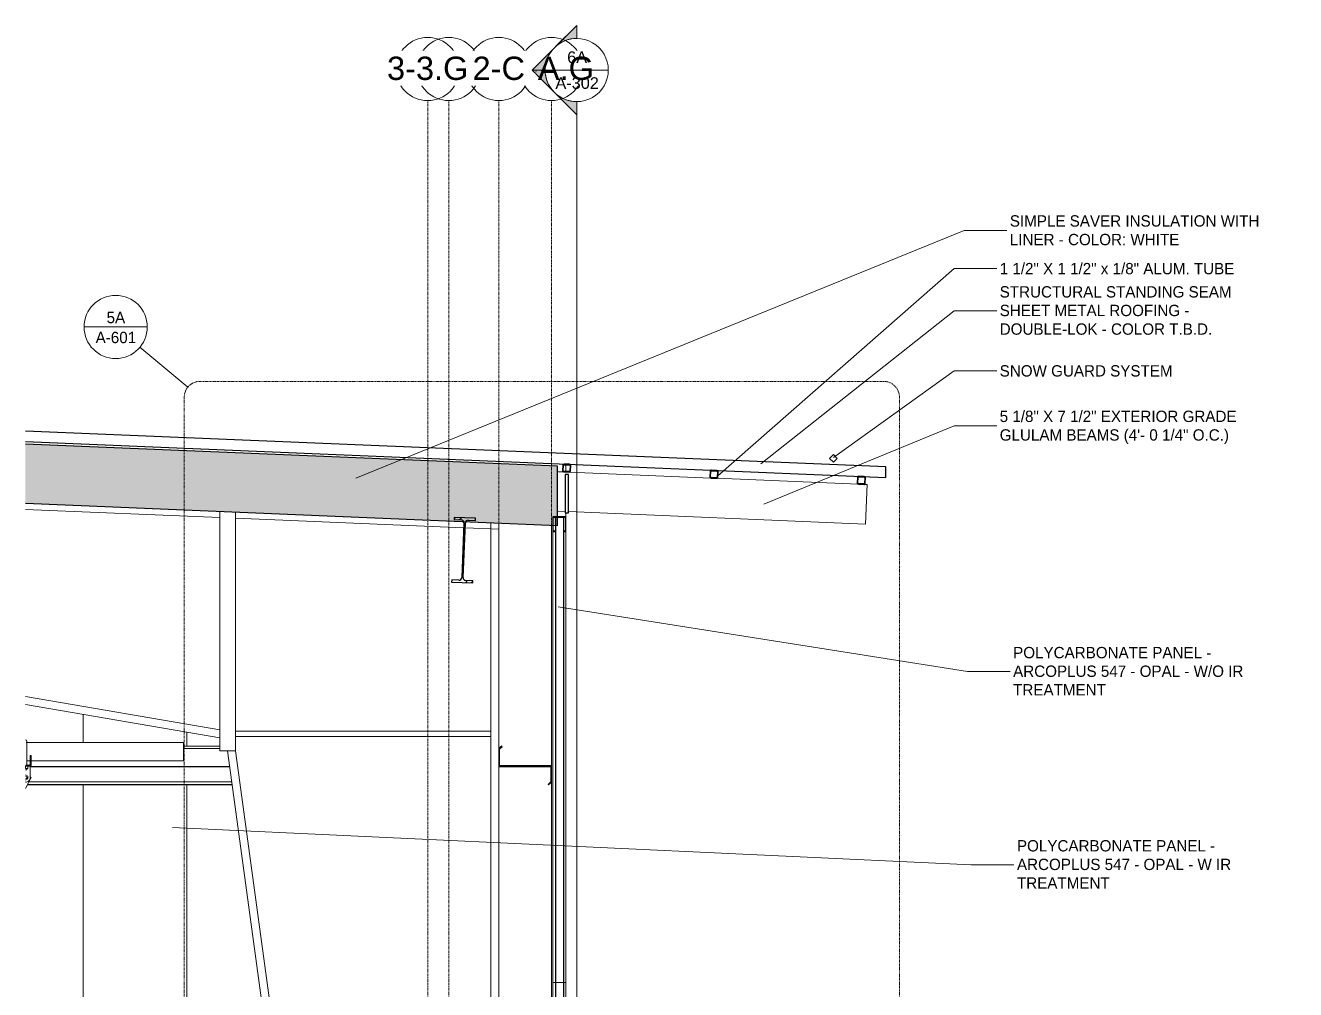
# Model space of a CAD drawing. Header units: inches. Extents: x 22688 to 23652, y -99 to 513.
# Drawn here: x 22990.4 to 23231.6, y 247 to 430.2 of the extents above; entities that cross this region are included whole.
import ezdxf

# ---------------------------------------------------------------- set-up
doc = ezdxf.new("R2010")
doc.units = ezdxf.units.IN
doc.header["$MEASUREMENT"] = 0
doc.linetypes.add('Dash Dot 3_16_', pattern=[0.3124999999999999, 0.1874999999999999, -0.06249999999999999, 0, -0.06249999999999999])
doc.linetypes.add('Grid Line 1_2_', pattern=[0.8749999999999999, 0.4999999999999999, -0.125, 0.125, -0.125])
for name, color, linetype, lineweight in [('A-ANNO-IDEN', 131, 'Continuous', 9), ('A-ANNO-SYMB', 150, 'Continuous', 9), ('A-CLNG', 13, 'Continuous', 30), ('A-CLNG-PATT', 13, 'Continuous', 70), ('A-GLAZ-CWMG', 51, 'Continuous', 30), ('A-ROOF', 132, 'Continuous', 30), ('A-WALL', 113, 'Continuous', 30), ('A-WALL-PATT', 111, 'Continuous', 30), ('G-ANNO-SYMB', 111, 'Continuous', 9), ('I-WALL', 2, 'Continuous', 30), ('Q-SPCQ', 91, 'Continuous', 30), ('S-BEAM', 12, 'Continuous', 30), ('S-GRID', 1, 'Continuous', 9), ('S-GRID-IDEN', 1, 'Continuous', 9)]:
    doc.layers.add(name, color=color, linetype=linetype, lineweight=lineweight)
doc.styles.add('Arial_1', font='arial.ttf', dxfattribs={"height": 4.425898203592812})
doc.styles.add('Arial_2', font='arial.ttf', dxfattribs={"height": 2.212949101796406})
doc.styles.add('Century Gothic', font='GOTHIC.TTF', dxfattribs={"height": 2.155667701863353})
pattern_1 = [(45, (21892.158, 97.64299999999999), (-2.375878784786799, 2.3758787847868), []), (45, (21892.158, 101.243), (-2.375878784786799, 2.3758787847868), [])]

# ---------------------------------------------------------------- blocks, each defined once
blk = doc.blocks.new('Basketball_Backstop-Performance_Sports_Systems-3103-Ceiling_Hung - 27_-0_ to 27_-11 7_8_-706978-Wall Section - Fieldhouse - South Wall')
at = {"layer": 'Q-SPCQ', "color": 8, "lineweight": 18}
for p, q in [((22269.64828778337, 294.4878378296807), (22269.67781039575, 294.4999999999962)), ((22299.67781039575, 294.0000000000017), (22269.80547585383, 294.0000000000013)), ((22269.92781039575, 289.6874999999966), (22269.92781039575, 292.2499999999965)), ((22299.67781039575, 294.0000000000014), (22299.67781039574, 292.2500000000015)), ((22299.67781039574, 292.2500000000015), (22299.67781039575, 290.5000000000015)), ((22270.42781039574, 289.6874999999963), (22269.64828778337, 289.6874999999963)), ((22269.64828778337, 289.4999999999963), (22270.42781039574, 289.4999999999963)), ((22269.67781039574, 289.0624999999963), (22269.67781039574, 289.4999999999951)), ((22269.92781039574, 290.5000000000013), (22270.55281039574, 290.5000000000014)), ((22270.11531039575, 289.4999999999951), (22270.11531039575, 289.0624999999963)), ((22270.55281039575, 289.5000000000018), (22270.42781039574, 289.5000000000018)), ((22270.74031039574, 291.4999999999966), (22270.55281039574, 291.4999999999966)), ((22270.55281039574, 290.9999999999963), (22270.55281039574, 291.4999999999963)), ((22270.55281039574, 290.9999999999963), (22270.55281039574, 289.8124999999963)), ((22270.55281039575, 289.5000000000015), (22270.55281039574, 289.2532575537487)), ((22270.74031039574, 291.4999999999963), (22270.74031039574, 290.9999999999963)), ((22270.74031039574, 289.8124999999962), (22270.74031039574, 290.9999999999963)), ((22270.74031039574, 290.5000000000014), (22299.67781039575, 290.5000000000017)), ((22269.67781039574, 288.7499999999963), (22269.64801879015, 288.7499999999963)), ((22269.67781039574, 289.0624999999963), (22269.64828778337, 289.0624999999963)), ((22269.67781039574, 287.8176814855416), (22269.64828778337, 287.8006365973378)), ((22269.64828778337, 285.2266090952207), (22270.74509987155, 287.3321043766825)), ((22270.11531039575, 289.0624999999963), (22269.67781039574, 289.0624999999963)), ((22269.92781039575, 288.7499999999963), (22269.67781039574, 288.7499999999963)), ((22270.11531039575, 287.5650907427711), (22269.67781039574, 287.8176814855416)), ((22269.92781039575, 288.7499999999965), (22269.92781039575, 289.0624999999965)), ((22270.11531039575, 287.0599092572302), (22270.11531039575, 287.5650907427711)), ((22270.55281039574, 289.2532575537486), (22270.55281039574, 288.312134935983)), ((22270.55281039574, 288.312134935983), (22270.55281039574, 288.1838773822358)), ((22270.55281039574, 288.1838773822358), (22270.55281039574, 287.3125000000006)), ((22270.55812862247, 287.4295029925564), (22270.74509987156, 287.3321043766822)), ((22269.64828778337, 286.8243634026634), (22269.67781039574, 286.8073185144597)), ((22269.67781039574, 286.8073185144597), (22270.11531039575, 287.0599092572302))]:
    blk.add_line(p, q, dxfattribs=at)
at = {"layer": 'Q-SPCQ', "color": 8, "lineweight": 18, "flags": 128}
for points in [[(22269.67781039575, 294.4999999999962), (22269.85526603706, 294.4260951315819), (22269.92781039575, 294.2499999999962)], [(22269.92781039575, 292.2499999999965), (22269.92781039575, 292.8008671558085), (22269.92781039575, 293.3091193440629), (22269.92781039575, 293.7354382821483), (22269.92781039575, 294.0468440264902), (22269.92781039575, 294.2192462940643), (22269.92781039575, 294.2499999999962)], [(22269.92781039575, 294.2499999999962), (22269.92781039575, 294.1726402098762), (22269.92781039575, 294.0000000000013)]]:
    blk.add_lwpolyline(points, dxfattribs=at)
at = {"layer": 'Q-SPCQ', "color": 8, "lineweight": 18}
for centre, radius, start, end in [((22270.42781039574, 289.8124999999964), 0.312500000003638, 269.9999999999996, 0), ((22270.42781039574, 289.8124999999964), 0.125000000003638, 269.9999999999996, 0), ((22269.67781039574, 287.3125000000006), 0.8750000000013051, 268.0445723139122, 0), ((22269.67781039574, 287.3125000000006), 0.250000000003638, 0, 96.84399690110668), ((22269.67781039574, 287.3125000000006), 0.2500000000021873, 263.1560030988529, 0)]:
    blk.add_arc(centre, radius, start, end, dxfattribs=at)
blk = doc.blocks.new('Rectangular Mullion - Profile_Polycarbonate_Upper and left-1767982-Wall Section - Fieldhouse - South Wall')
at = {"layer": 'A-GLAZ-CWMG', "color": 7}
for p, q in [((22369.80281039649, 336.8412598090446), (22369.80281039649, 334.0912598090446)), ((22372.30281039649, 336.8412598090446), (22369.80281039649, 336.8412598090446)), ((22369.86531039649, 334.1537598090446), (22369.86531039649, 336.7787598090446)), ((22369.86531039649, 336.7787598090446), (22372.24031039649, 336.7787598090446)), ((22372.24031039649, 336.7787598090446), (22372.24031039649, 334.1537598090446)), ((22372.30281039649, 334.0912598090446), (22372.30281039649, 336.8412598090446)), ((22369.80281039649, 334.0912598090446), (22370.30281039649, 334.0912598090446)), ((22370.24031039649, 334.1537598090446), (22369.86531039649, 334.1537598090446)), ((22370.30281039649, 334.3412598090446), (22370.24031039649, 334.3412598090446)), ((22370.24031039649, 334.3412598090446), (22370.24031039649, 334.1537598090446)), ((22370.30281039649, 334.0912598090446), (22370.30281039649, 334.3412598090446)), ((22371.94011354609, 334.3412598090446), (22371.8776135461, 334.3412598090446)), ((22371.8776135461, 334.3412598090446), (22371.8776135461, 334.0912598090446)), ((22371.8776135461, 334.0912598090446), (22372.30281039649, 334.0912598090446)), ((22371.94011354609, 334.1537598090446), (22371.94011354609, 334.3412598090446)), ((22372.24031039649, 334.1537598090446), (22371.94011354609, 334.1537598090446))]:
    blk.add_line(p, q, dxfattribs=at)
blk = doc.blocks.new('Rectangular Mullion - Profile_Polycarbonate_right-1872005-Wall Section - Fieldhouse - South Wall')
at = {"layer": 'A-GLAZ-CWMG', "color": 10, "lineweight": 18}
for p, q in [((22371.87761354597, 334.3412598090446), (22371.87761354597, 336.7787598090446)), ((22370.30281039637, 334.3412598090446), (22370.30281039637, 335.2327344878777)), ((22370.30281039637, 334.0912598090446), (22370.30281039637, 334.3412598090446)), ((22370.30281039637, 248.3628795107617), (22370.30281039637, 334.0912598090446)), ((22371.87761354597, 334.0912598090446), (22371.87761354597, 334.3412598090446)), ((22371.87761354597, 248.3628795107617), (22371.87761354597, 334.0912598090446))]:
    blk.add_line(p, q, dxfattribs=at)
at = {"layer": 'A-GLAZ-CWMG', "color": 8, "lineweight": 18}
for p, q in [((22369.80281039636, 248.3628795107617), (22369.80281039636, 334.0912598090446)), ((22372.30281039637, 248.3628795107617), (22372.30281039637, 334.0912598090446))]:
    blk.add_line(p, q, dxfattribs=at)
blk = doc.blocks.new('Rectangular Mullion - Profile_Polycarbonate_Upper and left-1987911-Wall Section - Fieldhouse - South Wall')
at = {"layer": 'A-GLAZ-CWMG', "color": 8, "lineweight": 18}
for p, q in [((22372.30281039637, 345.4845794031008), (22372.30281039637, 346.7536796202275)), ((22372.30281039637, 336.8412598090446), (22372.30281039637, 337.6249999999999)), ((22369.55281039637, 335.2639844878776), (22369.55281039637, 289.3593750001021)), ((22369.55281039637, 286.421875000102), (22369.55281039637, 241.2968750001014)), ((22369.55281039637, 237.3138699922462), (22369.55281039637, 196.2968750001014)), ((22372.30281039637, 175.1345444701744), (22372.30281039637, 192.3138699922461)), ((22372.30281039637, 173.0703091119225), (22372.30281039637, 173.1328091119303))]:
    blk.add_line(p, q, dxfattribs=at)
blk = doc.blocks.new('W-Wide Flange - W12X22-1533120-Wall Section - Fieldhouse - South Wall')
at = {"layer": 'S-BEAM', "lineweight": 9}
h = blk.add_hatch(dxfattribs=at)
h.set_pattern_fill('FP_13', color=253, style=0, pattern_type=2)
h.set_pattern_definition(pattern_1)
h.paths.add_polyline_path([(22354.61430688906, 324.2865843268827), (22354.63199987056, 324.711215882947), (22353.26068972774, 324.7683538055645), (22353.06635857489, 324.8154965261933), (22352.90486073838, 324.9334180334787), (22352.80078279984, 325.1041658468974), (22352.76996968195, 325.3017451596893), (22353.20396811057, 335.7177074466771), (22353.2511108312, 335.9120385995306), (22353.36903233849, 336.0735364360401), (22353.53978015191, 336.1776143745784), (22353.7373594647, 336.208427492472), (22355.10866960752, 336.1512895698544), (22355.12636258902, 336.5759211259187), (22351.09985630446, 336.7436922211088), (22351.08216332295, 336.3190606650446), (22352.45347346577, 336.2619227424271), (22352.64780461863, 336.2147800217983), (22352.80930245513, 336.096858514513), (22352.91338039367, 335.9261107010942), (22352.94419351157, 335.7285313883023), (22352.51019508294, 325.3125691013145), (22352.46305236231, 325.1182379484609), (22352.34513085503, 324.9567401119515), (22352.17438304161, 324.8526621734132), (22351.97680372882, 324.8218490555196), (22350.605493586, 324.8789869781371), (22350.5878006045, 324.4543554220728)], flags=0)
at = {"layer": 'S-BEAM', "color": 7}
for p, q in [((22351.09985630446, 336.7436922211086), (22351.08216332296, 336.3190606650444)), ((22351.08216332296, 336.3190606650444), (22352.45347346578, 336.2619227424269)), ((22355.12636258902, 336.5759211259185), (22351.09985630446, 336.7436922211086)), ((22352.94419351157, 335.7285313883021), (22352.51019508295, 325.3125691013143)), ((22352.76996968195, 325.3017451596891), (22353.20396811058, 335.7177074466769)), ((22353.7373594647, 336.2084274924717), (22355.10866960752, 336.1512895698542)), ((22355.10866960752, 336.1512895698542), (22355.12636258902, 336.5759211259185)), ((22350.605493586, 324.8789869781369), (22350.5878006045, 324.4543554220726)), ((22350.5878006045, 324.4543554220726), (22354.61430688907, 324.2865843268825)), ((22351.97680372882, 324.8218490555194), (22350.605493586, 324.8789869781369)), ((22354.63199987057, 324.7112158829468), (22353.26068972775, 324.7683538055643)), ((22354.61430688907, 324.2865843268825), (22354.63199987057, 324.7112158829468))]:
    blk.add_line(p, q, dxfattribs=at)
for centre, radius, start, end in [((22352.43213781161, 335.749867042467), 0.5124999999974211, 357.6140559696101, 87.6140559696619), ((22353.71602381054, 335.6963717925119), 0.512500000001056, 87.6140559696788, 177.6140559696105), ((22351.99813938299, 325.3339047554792), 0.5124999999975727, 267.6140559692558, 357.6140559696094), ((22353.28202538192, 325.2804095055241), 0.5125000000012075, 177.6140559696098, 267.6140559692728)]:
    blk.add_arc(centre, radius, start, end, dxfattribs=at)
blk = doc.blocks.new('columns and girder2 - one-1334686-Wall Section - Fieldhouse - South Wall')
at = {"layer": 'S-BEAM', "color": 8, "lineweight": 18}
for p, q in [((22269.64828778337, 338.2540611309392), (22306.55279714119, 336.7163420560838)), ((22306.55279714119, 337.8889850401765), (22306.55279714119, 292.3686661120783)), ((22309.55279832167, 292.3686661120783), (22309.55279832167, 337.7639849909899)), ((22309.55279832167, 336.5913394718444), (22352.90487829427, 334.7849661730651)), ((22358.05281039645, 335.7431511545408), (22358.05281039645, -6.3948846218409e-14)), ((22359.55281039645, 292.8125000001019), (22359.55281039645, 335.6806511545409)), ((22359.55281039645, 334.5079633845238), (22359.55281039645, 335.6806511545409)), ((22353.16465288414, 334.7741420123064), (22359.55281039645, 334.5079633845238)), ((22306.55279714119, 296.3765716891652), (22269.64828778337, 302.7215194060693)), ((22269.64828778337, 301.1994898846099), (22306.55279714119, 294.8545370902591)), ((22358.05281039645, 296.1186365876757), (22309.55279832167, 296.1186365876757)), ((22309.55279832167, 295.1186361941773), (22358.05281039645, 295.1186361941773)), ((22306.55279714119, 292.3686661120783), (22309.55279832167, 292.3686661120783)), ((22308.03895422599, 292.3686661120783), (22347.85039433396, 2.1316282072803e-14)), ((22349.36423659795, -5.46229728115577e-14), (22309.55279832169, 292.3686661120782)), ((22359.55281039645, 244.5625000001019), (22359.55281039645, 289.4375000001019))]:
    blk.add_line(p, q, dxfattribs=at)
blk = doc.blocks.new('Girt_Z - 10_D-1241717-Wall Section - Fieldhouse - South Wall')
at = {"layer": 'S-BEAM', "lineweight": 9}
h = blk.add_hatch(dxfattribs=at)
h.set_pattern_fill('FP_13', color=253, style=0, pattern_type=2)
h.set_pattern_definition(pattern_1)
h.paths.add_polyline_path([(22368.97827706401, 285.9397842928374), (22369.55281039635, 286.4218750001023), (22369.55281039635, 289.3593750001024), (22369.49789291782, 289.4919575215748), (22369.36531039635, 289.5468750001023), (22359.74025394333, 289.5468750001022), (22359.68646022116, 289.5683249941769), (22359.66218539635, 289.6209044547157), (22359.66218539635, 292.7614975999916), (22360.1976486235, 293.210804596401), (22360.12734372869, 293.2945907073671), (22359.55281039635, 292.8125000001021), (22359.55281039635, 289.4375000001022), (22369.36533768291, 289.4375000001024), (22369.41956593173, 289.4156241348689), (22369.44343539635, 289.3622433788933), (22369.44343539635, 286.4728774002129), (22368.9079721692, 286.0235704038034)], flags=0)
at = {"layer": 'S-BEAM', "color": 7}
for p, q in [((22360.12734372869, 293.2945907073668), (22359.55281039636, 292.8125000001019)), ((22359.55281039636, 292.8125000001019), (22359.55281039636, 289.4375000001019)), ((22359.66218539636, 292.7614975999913), (22360.1976486235, 293.2108045964008)), ((22359.66218539636, 289.6209044547154), (22359.66218539636, 292.7614975999913)), ((22360.1976486235, 293.2108045964008), (22360.12734372869, 293.2945907073668)), ((22369.36531039636, 289.546875000102), (22359.74025394334, 289.5468750001019)), ((22359.55281039636, 289.4375000001019), (22369.36533768292, 289.4375000001021)), ((22369.44343539636, 289.362243378893), (22369.44343539636, 286.4728774002126)), ((22369.55281039636, 286.421875000102), (22369.55281039636, 289.3593750001021)), ((22369.44343539636, 286.4728774002126), (22368.90797216921, 286.0235704038031)), ((22368.90797216921, 286.0235704038031), (22368.97827706402, 285.9397842928371)), ((22368.97827706402, 285.9397842928371), (22369.55281039636, 286.421875000102))]:
    blk.add_line(p, q, dxfattribs=at)
for centre, radius, start, end in [((22359.74025394334, 289.6250537347591), 0.07817873465683078, 183.042361706906, 269.9999999999996), ((22369.36531039636, 289.3593750001021), 0.1874999999998796, 359.999999999991, 89.99999999999132), ((22369.36533768292, 289.3593486581289), 0.07815134197153384, 2.122717617936008, 90)]:
    blk.add_arc(centre, radius, start, end, dxfattribs=at)
blk = doc.blocks.new('Girt_Z - 10_D-1223976-Wall Section - Fieldhouse - South Wall')
at = {"layer": 'S-BEAM', "color": 8, "lineweight": 18}
for p, q in [((22299.67781039575, 293.2945907073669), (22306.55279714119, 293.2945907073669)), ((22299.67781039575, 292.8125000001019), (22306.55279714119, 292.8125000001019)), ((22270.55281039575, 289.4375000001019), (22308.43808709363, 289.4375000001019)), ((22270.55281039575, 289.362243378893), (22308.44833468448, 289.362243378893)), ((22270.01980093024, 285.939784292837), (22308.9143662423, 285.939784292837)), ((22270.06344748701, 286.0235704038031), (22308.90295720254, 286.0235704038031)), ((22270.29750421908, 286.4728774002126), (22308.84177568533, 286.4728774002126))]:
    blk.add_line(p, q, dxfattribs=at)
blk = doc.blocks.new('Rectangular Mullion - Profile_Polycarbonate_right-1766041-Wall Section - Fieldhouse - South Wall')
at = {"layer": 'A-GLAZ-CWMG', "color": 8, "lineweight": 18}
for p, q in [((22369.80281039636, 248.3628795107617), (22370.30281039637, 248.3628795107617)), ((22369.80281039636, 196.0915292231231), (22369.80281039636, 248.3628795107617)), ((22371.87761354597, 248.3628795107617), (22372.30281039637, 248.3628795107617)), ((22372.30281039637, 196.0915292231231), (22372.30281039637, 248.3628795107617))]:
    blk.add_line(p, q, dxfattribs=at)
at = {"layer": 'A-GLAZ-CWMG', "color": 10, "lineweight": 18}
for p, q in [((22370.30281039637, 196.0915292231231), (22370.30281039637, 248.3628795107617)), ((22370.30281197129, 248.3628795107617), (22371.87761197129, 248.3628795107617)), ((22371.87761354597, 196.0915292231231), (22371.87761354597, 248.3628795107617)), ((22370.30281039637, 195.8415292231231), (22370.30281039637, 196.0915292231231)), ((22370.30281039637, 193.4040292231231), (22370.30281039637, 195.8415292231231)), ((22371.87761354597, 195.8415292231231), (22371.87761354597, 196.0915292231231)), ((22371.87761354597, 193.4040292231231), (22371.87761354597, 195.8415292231231))]:
    blk.add_line(p, q, dxfattribs=at)
blk = doc.blocks.new('Dimension Lumber - 5_5 x 7_5 Glulam-1730092-Wall Section - Fieldhouse - South Wall')
at = {"layer": 'S-BEAM', "color": 8, "lineweight": 18}
for p, q in [((22370.67781039639, 345.436187085654), (22371.90600888302, 345.385012148711)), ((22372.94111074675, 345.3418829043891), (22399.88173492961, 344.2193568967701)), ((22400.91683679333, 344.1762276524483), (22427.8574609762, 343.0537016448289)), ((22428.89256283992, 343.0105724005071), (22429.5210494329, 342.984385459133)), ((22429.5210494329, 342.984385459133), (22429.20882034756, 335.4908874109403)), ((22370.67781039639, 337.9296794922388), (22372.17881039646, 337.867137825569)), ((22372.80381039646, 337.8410961589024), (22429.20882034756, 335.4908874109403))]:
    blk.add_line(p, q, dxfattribs=at)
blk = doc.blocks.new('HSS-Hollow Structural Section - HSS1-1_2X1-1_2X1_8 - Obsolete-1593452-Wall Section - Fieldhouse - South Wall')
at = {"layer": 'S-BEAM', "lineweight": 9}
h = blk.add_hatch(dxfattribs=at)
h.set_pattern_fill('FP_13', color=253, style=0, pattern_type=2)
h.set_pattern_definition(pattern_1)
h.paths.add_polyline_path([(22428.89256283992, 343.0105724005085), (22429.05929824144, 343.0716352787371), (22429.13401999925, 343.2327129870927), (22429.17714924357, 344.2678148508164), (22429.11608636534, 344.43455025234), (22428.95500865698, 344.509272010147), (22427.91990679326, 344.5524012544689), (22427.75317139173, 344.4913383762401), (22427.67844963393, 344.3302606678847), (22427.63532038961, 343.2951588041609), (22427.69638326783, 343.1284234026372), (22427.85746097619, 343.0537016448302)], flags=0)
h.paths.add_polyline_path([(22428.8973919831, 343.1264718369871), (22427.86229011938, 343.169601081309), (22427.7817512652, 343.2069619602124), (22427.75121982608, 343.2903296609744), (22427.79434907041, 344.325431524698), (22427.83170994931, 344.4059703788757), (22427.91507765007, 344.4365018179901), (22428.9501795138, 344.3933725736683), (22429.03071836797, 344.3560116947648), (22429.06124980709, 344.272643994003), (22429.01812056277, 343.2375421302793), (22428.98075968387, 343.1570032761015)], flags=0)
at = {"layer": 'S-BEAM', "color": 7}
for p, q in [((22427.67844963394, 344.3302606678843), (22427.63532038961, 343.2951588041606)), ((22427.75121982609, 343.2903296609741), (22427.79434907041, 344.3254315246978)), ((22427.8574609762, 343.05370164483), (22428.89256283992, 343.0105724005082)), ((22428.89739198311, 343.1264718369868), (22427.86229011938, 343.1696010813087)), ((22427.91507765008, 344.4365018179898), (22428.9501795138, 344.393372573668)), ((22428.95500865699, 344.5092720101467), (22427.91990679326, 344.5524012544686)), ((22429.0612498071, 344.2726439940027), (22429.01812056277, 343.237542130279)), ((22429.13401999925, 343.2327129870923), (22429.17714924357, 344.2678148508161))]:
    blk.add_line(p, q, dxfattribs=at)
for centre, radius, start, end in [((22427.86711926257, 343.2855005177874), 0.2320000000017711, 177.6140559696117, 267.6140559695735), ((22427.91024850689, 344.320602381511), 0.2319999999981363, 87.61405596953651, 177.6140559696122), ((22427.86711926257, 343.2855005177874), 0.1159999999989924, 177.6140559696126, 267.6140559704323), ((22427.91024850689, 344.3206023815111), 0.1159999999991439, 87.61405596864046, 177.6140559696387), ((22428.90222112629, 343.2423712734656), 0.2319999999981363, 267.6140559695361, 357.6140559696113), ((22428.90222112629, 343.2423712734656), 0.1159999999989924, 267.6140559704323, 357.6140559696403), ((22428.94535037061, 344.2774731371892), 0.1160000000027787, 357.6140559696104, 87.61405596871508), ((22428.94535037061, 344.2774731371892), 0.2320000000017711, 357.6140559696119, 87.61405596957385)]:
    blk.add_arc(centre, radius, start, end, dxfattribs=at)
blk = doc.blocks.new('HSS-Hollow Structural Section - HSS1-1_2X1-1_2X1_8 - Obsolete-V4-Wall Section - Fieldhouse - South Wall')
at = {"layer": 'S-BEAM', "lineweight": 9}
h = blk.add_hatch(dxfattribs=at)
h.set_pattern_fill('FP_13', color=253, style=0, pattern_type=2)
h.set_pattern_definition(pattern_1)
h.paths.add_polyline_path([(22400.91683679333, 344.1762276524494), (22401.08357219485, 344.237290530678), (22401.15829395266, 344.3983682390335), (22401.20142319698, 345.4334701027573), (22401.14036031875, 345.600205504281), (22400.97928261039, 345.6749272620879), (22399.94418074667, 345.7180565064098), (22399.77744534515, 345.6569936281811), (22399.70272358734, 345.4959159198255), (22399.65959434302, 344.4608140561018), (22399.72065722125, 344.2940786545781), (22399.88173492961, 344.2193568967712)], flags=0)
h.paths.add_polyline_path([(22400.92166593652, 344.2921270889281), (22399.88656407279, 344.3352563332499), (22399.80602521862, 344.3726172121534), (22399.7754937795, 344.4559849129153), (22399.81862302382, 345.491086776639), (22399.85598390272, 345.5716256308167), (22399.93935160349, 345.6021570699311), (22400.97445346721, 345.5590278256092), (22401.05499232138, 345.5216669467058), (22401.0855237605, 345.4382992459439), (22401.04239451618, 344.4031973822202), (22401.00503363728, 344.3226585280424)], flags=0)
at = {"layer": 'S-BEAM', "color": 7}
for p, q in [((22399.70272358735, 345.4959159198253), (22399.65959434302, 344.4608140561016)), ((22399.7754937795, 344.455984912915), (22399.81862302382, 345.4910867766387)), ((22399.93935160349, 345.6021570699309), (22400.97445346721, 345.559027825609)), ((22400.9792826104, 345.6749272620877), (22399.94418074668, 345.7180565064096)), ((22401.08552376051, 345.4382992459437), (22401.04239451618, 344.40319738222)), ((22401.15829395266, 344.3983682390333), (22401.20142319698, 345.4334701027571)), ((22399.88173492961, 344.219356896771), (22400.91683679333, 344.1762276524491)), ((22400.92166593652, 344.2921270889278), (22399.8865640728, 344.3352563332497))]:
    blk.add_line(p, q, dxfattribs=at)
for centre, radius, start, end in [((22399.9345224603, 345.4862576334521), 0.2319999999981363, 87.61405596953654, 177.6140559696257), ((22399.9345224603, 345.4862576334521), 0.1159999999991439, 87.6140559686404, 177.6140559696107), ((22400.96962432403, 345.4431283891302), 0.1160000000027787, 357.6140559696385, 87.61405596871512), ((22400.96962432403, 345.4431283891302), 0.2320000000017711, 357.6140559696114, 87.61405596957385), ((22399.89139321598, 344.4511557697284), 0.2320000000017711, 177.6140559696263, 267.6140559695735), ((22399.89139321598, 344.4511557697284), 0.1159999999989924, 177.6140559696406, 267.6140559704323), ((22400.9264950797, 344.4080265254066), 0.2319999999981363, 267.6140559695361, 357.6140559695978), ((22400.9264950797, 344.4080265254066), 0.1159999999989924, 267.6140559704323, 357.6140559696123)]:
    blk.add_arc(centre, radius, start, end, dxfattribs=at)
blk = doc.blocks.new('HSS-Hollow Structural Section - HSS1-1_2X1-1_2X1_8 - Obsolete-V5-Wall Section - Fieldhouse - South Wall')
at = {"layer": 'S-BEAM', "lineweight": 9}
h = blk.add_hatch(dxfattribs=at)
h.set_pattern_fill('FP_13', color=253, style=0, pattern_type=2)
h.set_pattern_definition(pattern_1)
h.paths.add_polyline_path([(22372.94111074675, 345.3418829043903), (22373.10784614827, 345.402945782619), (22373.18256790607, 345.5640234909746), (22373.2256971504, 346.5991253546983), (22373.16463427217, 346.7658607562219), (22373.00355656381, 346.8405825140289), (22371.96845470009, 346.8837117583508), (22371.80171929857, 346.822648880122), (22371.72699754076, 346.6615711717666), (22371.68386829644, 345.6264693080428), (22371.74493117467, 345.4597339065191), (22371.90600888302, 345.3850121487122)], flags=0)
h.paths.add_polyline_path([(22372.94593988993, 345.457782340869), (22371.91083802621, 345.500911585191), (22371.83029917203, 345.5382724640943), (22371.79976773291, 345.6216401648562), (22371.84289697724, 346.6567420285799), (22371.88025785614, 346.7372808827577), (22371.9636255569, 346.7678123218722), (22372.99872742063, 346.7246830775502), (22373.0792662748, 346.6873221986467), (22373.10979771392, 346.603954497885), (22373.0666684696, 345.5688526341612), (22373.02930759069, 345.4883137799835)], flags=0)
at = {"layer": 'S-BEAM', "color": 7}
for p, q in [((22371.72699754076, 346.6615711717664), (22371.68386829644, 345.6264693080426)), ((22371.79976773292, 345.621640164856), (22371.84289697724, 346.6567420285797)), ((22371.90600888303, 345.385012148712), (22372.94111074675, 345.3418829043901)), ((22372.94593988993, 345.4577823408688), (22371.91083802621, 345.5009115851908)), ((22371.96362555691, 346.7678123218719), (22372.99872742063, 346.72468307755)), ((22373.00355656381, 346.8405825140287), (22371.96845470009, 346.8837117583506)), ((22373.10979771392, 346.6039544978848), (22373.0666684696, 345.568852634161)), ((22373.18256790608, 345.5640234909744), (22373.2256971504, 346.5991253546981))]:
    blk.add_line(p, q, dxfattribs=at)
for centre, radius, start, end in [((22371.9156671694, 345.6168110216694), 0.2319999999979848, 177.6140559696138, 267.6140559704323), ((22371.95879641372, 346.6519128853931), 0.2320000000016196, 87.61405597046998, 177.6140559696132), ((22371.9156671694, 345.6168110216694), 0.1159999999989924, 177.6140559696406, 267.6140559704323), ((22371.95879641372, 346.6519128853931), 0.1159999999989924, 87.61405597043269, 177.6140559696406), ((22372.95076903312, 345.5736817773476), 0.2320000000016196, 267.6140559704696, 357.6140559695995), ((22372.95076903312, 345.5736817773476), 0.1160000000026272, 267.614055970507, 357.6140559696124), ((22372.99389827744, 346.6087836410713), 0.1159999999989924, 357.6140559696123, 87.61405597043263), ((22372.99389827744, 346.6087836410712), 0.2319999999979848, 357.6140559696128, 87.61405597043264)]:
    blk.add_arc(centre, radius, start, end, dxfattribs=at)
blk = doc.blocks.new('Roofs 7 - Roofs 1-1987978-Wall Section - Fieldhouse - South Wall')
at = {"layer": 'A-ROOF', "color": 7}
for p, q in [((22423.09526047441, 348.669377105042), (22422.38815369322, 347.9622703238583)), ((22422.38815369322, 347.9622703238583), (22423.09526047441, 347.2551635426731)), ((22423.80236725559, 347.9622703238577), (22423.09526047441, 348.669377105042)), ((22423.09526047441, 347.2551635426731), (22423.80236725559, 347.9622703238577))]:
    blk.add_line(p, q, dxfattribs=at)
blk = doc.blocks.new('Grid - Grid Head - Circle-14747-Wall Section - Fieldhouse - South Wall')
at = {"layer": 'S-GRID-IDEN'}
blk.add_circle((22350.05281039633, 421.9428382222625), 6, dxfattribs=at)
blk = doc.blocks.new('Section - Section Head - Filled-1526-Wall Section - Fieldhouse - South Wall')
at = {"layer": 'G-ANNO-SYMB'}
h = blk.add_hatch(color=256, dxfattribs=at)
edge = h.paths.add_edge_path(flags=0)
edge.add_arc((22374.35696843902, 421.7553382222624), 6.007808897740915, 90.00000000000011, 132.0783950246064, ccw=False)
edge.add_line((22374.35696843902, 427.7631471200033), (22374.35696843902, 430.2406195965009))
edge.add_line((22374.35696843902, 430.2406195965009), (22370.33085459986, 426.2145057573416))
h = blk.add_hatch(color=256, dxfattribs=at)
edge = h.paths.add_edge_path(flags=0)
edge.add_line((22370.1143277519, 425.9979789093816), (22365.87168706478, 421.7553382222624))
edge.add_line((22365.87168706478, 421.7553382222624), (22368.35696843902, 421.7553382222624))
edge.add_arc((22374.35696843902, 421.7553382222623), 6.000000000001013, 135, 179.9999999999993, ccw=False)
h = blk.add_hatch(color=256, dxfattribs=at)
edge = h.paths.add_edge_path(flags=0)
edge.add_arc((22374.35696843902, 421.7553382222624), 6, 180.0000000000004, 224.999999999995, ccw=False)
edge.add_line((22368.35696843902, 421.7553382222624), (22365.87168706478, 421.7553382222624))
edge.add_line((22365.87168706478, 421.7553382222624), (22370.1143277519, 417.512697535143))
h = blk.add_hatch(color=256, dxfattribs=at)
edge = h.paths.add_edge_path(flags=0)
edge.add_line((22370.33085459986, 417.296170687183), (22374.35696843902, 413.2700568480237))
edge.add_line((22374.35696843902, 413.2700568480237), (22374.35696843902, 415.7475293245213))
edge.add_arc((22374.35696843902, 421.7553382222624), 6.007808897739383, 227.9216049753788, 270, ccw=False)
for p, q in [((22365.87168706478, 421.7553382222624), (22374.35696843902, 430.2406195965009)), ((22370.33085459986, 426.2145057573416), (22374.35696843902, 430.2406195965009)), ((22374.35696843902, 427.7553382222624), (22374.35696843902, 430.2406195965009)), ((22374.35696843902, 430.2406195965009), (22374.35696843902, 427.7631471200033)), ((22365.87168706478, 421.7553382222624), (22370.1143277519, 425.9979789093816)), ((22365.87168706478, 421.7553382222624), (22374.35696843902, 413.2700568480238)), ((22368.35696843902, 421.7553382222624), (22365.87168706478, 421.7553382222624)), ((22370.1143277519, 417.512697535143), (22365.87168706478, 421.7553382222624)), ((22365.87168706478, 421.7553382222624), (22368.35696843902, 421.7553382222624)), ((22374.35696843902, 413.2700568480237), (22370.33085459986, 417.296170687183)), ((22374.35696843902, 415.7553382222624), (22374.35696843902, 413.2700568480238)), ((22374.35696843902, 415.7475293245213), (22374.35696843902, 413.2700568480237))]:
    blk.add_line(p, q, dxfattribs=at)
for centre, radius, start, end in [((22374.35696843902, 421.7553382222624), 6, 90, 269.9999999999996), ((22374.35696843902, 421.7553382222624), 6.007808897740915, 89.99999999999973, 132.0783950246061), ((22374.35696843902, 421.7553382222624), 6, 269.9999999999996, 90), ((22374.35696843902, 421.7553382222623), 6.000000000001013, 134.9999999999996, 179.9999999999989), ((22374.35696843902, 421.7553382222624), 6, 180, 224.9999999999946), ((22374.35696843902, 421.7553382222624), 6.007808897739383, 227.9216049753785, 269.9999999999996)]:
    blk.add_arc(centre, radius, start, end, dxfattribs=at)
blk = doc.blocks.new('Section - Callout Head-19020-Wall Section - Fieldhouse - South Wall')
at = {"layer": 'A-ANNO-SYMB'}
blk.add_line((22280.79609685932, 372.9380894543577), (22292.79609685932, 372.9380894543577), dxfattribs=at)
for start, end in [(0, 180), (180, 359.9999999999991)]:
    blk.add_arc((22286.79609685932, 372.9380894543577), 6, start, end, dxfattribs=at)

msp = doc.modelspace()

# ---------------------------------------------------------------- hatches: boundary and pattern name
at = {"layer": 'A-CLNG-PATT', "lineweight": 9}
h = msp.add_hatch(dxfattribs=at)
h.set_pattern_fill('FP_11', color=253, style=0, pattern_type=2)
h.set_pattern_definition([(161.57, (21892.278, 97.76299999999999), (-0.9603836944971216, -0.0003991792322687315), [0, -6.83, 0.758, 0]), (18.43, (21892.038, 97.76299999999999), (-0.9603836944971215, 0.0003991792322688426), [0, -6.83, 0.758, 0]), (108.43, (21892.278, 97.76299999999999), (0.4795101815599688, -2.400526397642885), [2.275999999999999, -5.311999999999999]), (71.57, (21892.038, 97.76299999999999), (0.4795101815599692, 2.400526397642885), [2.276, -5.312])])
h.paths.add_polyline_path([(23091.4379728602, 335.217109487877), (23091.4379728602, 346.4768708779998), (22990.40845024718, 350.6864343202089), (22990.40845024718, 339.4266729300862), (23085.02809885865, 335.4841875712751)], flags=0)
at = {"layer": 'A-WALL-PATT', "lineweight": 9}
h = msp.add_hatch(dxfattribs=at)
h.set_pattern_fill('FP_14', color=43, style=0, pattern_type=2)
h.set_pattern_definition([(90, (22233.678, 0), (-19.685, 1.205358612060782e-15), [])])
h.paths.add_polyline_path([(23068.23609307103, 2.749999999999971), (23062.11564048908, 47.69759678455969), (22990.40845024718, 47.69759678455969), (22990.40845024718, 2.749999999999971), (23030.3129607855, 2.749999999999971)], flags=0)
h.paths.add_polyline_path([(22990.40845024718, 55.05240319444683), (23061.11414659171, 55.05240319444683), (23055.49444095591, 96.32259679273305), (22990.40845024718, 96.32259679273305)], flags=0)
h.paths.add_polyline_path([(23029.82604440629, 103.6774032072629), (23054.49294705791, 103.6774032072629), (23049.38493759589, 141.1897842929403), (22990.40845024718, 141.1897842929403), (22990.40845024718, 103.6774032072629), (23028.7991166898, 103.6774032072629)], flags=0)
h.paths.add_polyline_path([(23028.7991166898, 148.5445907074702), (23048.38344369788, 148.5445907074702), (23042.8148012993, 189.4397842928373), (22990.40845024718, 189.4397842928373), (22990.40845024718, 148.5445907074702)], flags=0)
h.paths.add_polyline_path([(23080.46456545672, 196.2968750001015), (23090.31297286018, 196.2968750001015), (23090.31297286018, 237.3138699922463), (23080.31297286026, 237.3138699922463), (23080.31302931305, 196.3125000001023), (23080.88756264538, 196.7945907073671), (23080.9578675402, 196.7108045964011), (23080.48318660661, 196.3125000001023)], flags=0)
h.paths.add_polyline_path([(23029.82604440629, 196.7945907073671), (23041.8133074013, 196.7945907073671), (23036.24466500271, 237.6897842928373), (22990.40845024718, 237.6897842928373), (22990.40845024718, 196.7945907073671), (23028.7991166898, 196.7945907073671)], flags=0)
h.paths.add_polyline_path([(23090.31297286018, 241.2968750001017), (23090.31297286018, 286.4218750001023), (23089.73843952782, 285.9397842928373), (23089.66813463302, 286.0235704038034), (23090.20359786016, 286.4728774002129), (23090.20359786016, 289.3622433788933), (23090.17972839555, 289.4156241348689), (23090.12547286016, 289.4375000001022), (23080.31297286024, 289.4375000001023), (23080.31297286029, 244.5625000001022), (23080.88750619236, 245.0445907073672), (23080.95781108717, 244.960804596401), (23080.42234786002, 244.5114975999916), (23080.42234786002, 241.3709044547157), (23080.44662268483, 241.3183249941768), (23080.500416407, 241.2968750001017), (23090.2580553815, 241.2968750001017)], flags=0)
h.paths.add_polyline_path([(23029.82604440629, 245.0445907073672), (23035.24317110471, 245.0445907073672), (23029.67452870612, 285.9397842928373), (22990.77996339405, 285.9397842928373), (22990.40845024718, 285.2266090952209), (22990.40845024718, 245.0445907073672), (23028.7991166898, 245.0445907073672)], flags=0)
h.paths.add_polyline_path([(23090.31297286016, 289.3593750001024), (23090.31297286018, 335.2639844878779), (23080.31297286026, 335.6806511545412), (23080.31297286026, 292.8125000001021), (23080.8875061925, 293.2945907073671), (23080.95781108731, 293.210804596401), (23080.42234786016, 292.7614975999917), (23080.42234786016, 289.6209044547157), (23080.44662268498, 289.5683249941769), (23080.50041640715, 289.5468750001022), (23090.12550014673, 289.5468750001022), (23090.25805538164, 289.4919575215748), (23090.31178473877, 289.3622433788933)], flags=0)
h.paths.add_polyline_path([(23027.31295960501, 293.2945907073671), (23027.31295960501, 294.8545370902594), (22990.40845024718, 301.1994898846102), (22990.40845024718, 294.4869869867536), (22990.43797285956, 294.4999999999962), (22990.59491861321, 294.429372725476), (22990.63036862158, 294.3942011735958), (22990.68354385001, 294.2399132553065), (22990.68764157788, 294.1814194961051), (22990.68795422661, 294.0000000000009), (23020.43797285956, 294.0000000000009), (23020.43797285956, 293.2945907073671)], flags=0)

# ---------------------------------------------------------------- linework, layer by layer
at = {"layer": 'A-ANNO-IDEN', "color": 153}
for p, q in [((23053.13792923942, 344.195776085328), (23168.70030807096, 391.292766047513)), ((23168.70030807096, 391.292766047513), (23177.37397824611, 391.292766047513)), ((23121.91083918652, 344.6198045899014), (23166.77707923951, 384.0517676563917)), ((23166.77707923951, 384.0517676563917), (23175.45074941465, 384.0517676563917)), ((23130.05312652112, 346.9537754713316), (23166.77707923951, 375.9943129538144)), ((23166.77707923951, 375.9943129538144), (23175.45074941466, 375.9943129538144)), ((23143.87900300138, 348.1488101772122), (23166.77707923951, 364.6213557131024)), ((23166.77707923951, 364.6213557131024), (23175.45074941466, 364.6213557131024)), ((23130.62452458401, 339.2829956704848), (23166.77707917399, 354.1605928920254)), ((23166.77707917399, 354.1605928920254), (23175.45074941472, 354.1605928892926)), ((23091.61049373128, 319.723419710873), (23169.32585960683, 307.4434981946807)), ((23169.32585960683, 307.4434981946807), (23177.99952978198, 307.4434981946808)), ((23018.36567839996, 277.8214164721453), (23170.05458303205, 270.7368463666497)), ((23170.05458303205, 270.7368463666497), (23178.7282532072, 270.7368463666497))]:
    msp.add_line(p, q, dxfattribs=at)
at = {"layer": 'A-ANNO-SYMB'}
msp.add_line((23021.27911496843, 361.520920010985), (23012.16865079083, 369.1006625887698), dxfattribs=at)
at = {"layer": 'A-ANNO-SYMB', "linetype": 'Dash Dot 3_16_'}
for p, q in [((23153.4144518088, 362.6022065781908), (23023.58531070228, 362.6022065781908)), ((23020.58531070228, 359.6022065781908), (23020.58531070228, -12.48985905511493)), ((23156.4144518088, -12.48985905511495), (23156.4144518088, 359.6022065781908))]:
    msp.add_line(p, q, dxfattribs=at)
for centre, start, end in [((23023.58531070228, 359.6022065781908), 90, 180), ((23153.4144518088, 359.6022065781908), 0, 90)]:
    msp.add_arc(centre, 3, start, end, dxfattribs=at)
at = {"layer": 'A-CLNG', "color": 7}
for p, q in [((23091.4379728602, 346.4768708779995), (22990.40845024718, 350.6864343202086)), ((23091.4379728602, 335.2171094878767), (23091.4379728602, 346.4768708779995)), ((22990.40845024718, 339.4266729300858), (23091.4379728602, 335.2171094878767))]:
    msp.add_line(p, q, dxfattribs=at)
at = {"layer": 'A-ROOF', "color": 7}
for p, q in [((23153.85542293823, 346.338496875992), (22990.40845024719, 353.1487874047862)), ((22990.40845024719, 351.1470520465421), (23153.85542293823, 344.3367615177479)), ((23153.85542293823, 344.3367615177479), (23153.85542293823, 346.338496875992))]:
    msp.add_line(p, q, dxfattribs=at)
at = {"layer": 'A-WALL', "color": 7}
for p, q in [((23091.06297443511, 336.7787598090446), (23091.06297443511, 193.4040292231231)), ((23092.6377744351, 336.7787598090446), (23091.06297443511, 336.7787598090446)), ((23092.6377744351, 193.4040292231231), (23092.6377744351, 336.7787598090446))]:
    msp.add_line(p, q, dxfattribs=at)
at = {"layer": 'A-WALL', "color": 10, "lineweight": 18}
for p, q in [((23092.63777443498, 248.3628795107617), (23092.63777443498, 336.7787598090446)), ((23091.06297443498, 335.2327344222609), (23091.06297443498, 248.3628795107617))]:
    msp.add_line(p, q, dxfattribs=at)
at = {"layer": 'G-ANNO-SYMB'}
msp.add_line((23095.11713090284, 415.7553382222625), (23095.11713090284, -82.48249219174305), dxfattribs=at)
at = {"layer": 'I-WALL', "color": 7}
for p, q in [((23092.93897286028, 344.8749999999999), (23092.93897286028, 337.6249999999999)), ((23093.56397286028, 344.8749999999999), (23092.93897286028, 344.8749999999999)), ((23093.56397286028, 337.6249999999999), (23093.56397286028, 344.8749999999999)), ((23092.93897286028, 337.6249999999999), (23093.56397286028, 337.6249999999999))]:
    msp.add_line(p, q, dxfattribs=at)
at = {"layer": 'S-GRID', "linetype": 'Grid Line 1_2_'}
for p, q in [((23066.81297286025, -58.47136856128565), (23066.81297286025, 415.9428382222627)), ((23070.81297286016, -58.47136856128565), (23070.81297286016, 415.9428382222626)), ((23080.31297286029, -58.47136856128565), (23080.31297286029, 415.9428382222626)), ((23080.31297286029, -58.47136856128565), (23080.31297286029, 415.9428382222626)), ((23090.31297286029, -58.47136856128565), (23090.31297286029, 415.9428382222626))]:
    msp.add_line(p, q, dxfattribs=at)

# ---------------------------------------------------------------- block references
at = {"layer": 'A-ANNO-SYMB'}
msp.add_blockref('Section - Callout Head-19020-Wall Section - Fieldhouse - South Wall', (720.760162463813, 0), dxfattribs=at)
at = {"layer": 'A-GLAZ-CWMG', "color": 8, "lineweight": 18}
for name in ['Rectangular Mullion - Profile_Polycarbonate_Upper and left-1987911-Wall Section - Fieldhouse - South Wall', 'Rectangular Mullion - Profile_Polycarbonate_Upper and left-1767982-Wall Section - Fieldhouse - South Wall', 'Rectangular Mullion - Profile_Polycarbonate_right-1872005-Wall Section - Fieldhouse - South Wall', 'Rectangular Mullion - Profile_Polycarbonate_right-1766041-Wall Section - Fieldhouse - South Wall']:
    msp.add_blockref(name, (720.760162463813, 0), dxfattribs=at)
at = {"layer": 'A-ROOF', "color": 8, "lineweight": 18}
msp.add_blockref('Roofs 7 - Roofs 1-1987978-Wall Section - Fieldhouse - South Wall', (720.760162463813, 0), dxfattribs=at)
at = {"layer": 'Q-SPCQ', "color": 8, "lineweight": 18}
msp.add_blockref('Basketball_Backstop-Performance_Sports_Systems-3103-Ceiling_Hung - 27_-0_ to 27_-11 7_8_-706978-Wall Section - Fieldhouse - South Wall', (720.760162463813, 0), dxfattribs=at)
at = {"layer": 'S-BEAM', "color": 8, "lineweight": 18}
for name in ['Dimension Lumber - 5_5 x 7_5 Glulam-1730092-Wall Section - Fieldhouse - South Wall', 'columns and girder2 - one-1334686-Wall Section - Fieldhouse - South Wall', 'W-Wide Flange - W12X22-1533120-Wall Section - Fieldhouse - South Wall', 'Girt_Z - 10_D-1223976-Wall Section - Fieldhouse - South Wall', 'Girt_Z - 10_D-1241717-Wall Section - Fieldhouse - South Wall']:
    msp.add_blockref(name, (720.760162463813, 0), dxfattribs=at)
at = {"layer": 'S-BEAM', "color": 7}
for name in ['HSS-Hollow Structural Section - HSS1-1_2X1-1_2X1_8 - Obsolete-V5-Wall Section - Fieldhouse - South Wall', 'HSS-Hollow Structural Section - HSS1-1_2X1-1_2X1_8 - Obsolete-V4-Wall Section - Fieldhouse - South Wall', 'HSS-Hollow Structural Section - HSS1-1_2X1-1_2X1_8 - Obsolete-1593452-Wall Section - Fieldhouse - South Wall']:
    msp.add_blockref(name, (720.760162463813, 0), dxfattribs=at)
at = {"layer": 'S-GRID-IDEN'}
msp.add_blockref('Grid - Grid Head - Circle-14747-Wall Section - Fieldhouse - South Wall', (720.760162463813, 0), dxfattribs=at)

# ---------------------------------------------------------------- texts
at = {"layer": 'A-ANNO-SYMB', "char_height": 2.155667701863353, "attachment_point": 2, "line_spacing_factor": 0.9841166936790923, "style": 'Century Gothic'}
for s, insert, width in [('5A', (23007.59086516921, 375.8107570199457), 4.616999999999996), ('A-601', (23007.5908651692, 372.0126935480642), 9.719999999999994)]:
    msp.add_mtext(s, dxfattribs=dict(at, insert=insert, width=width))

# ---------------------------------------------------------------- next in the draw order: texts
at = {"layer": 'A-ANNO-IDEN', "char_height": 2.155667701863353, "attachment_point": 1, "line_spacing_factor": 0.9841166936790923, "style": 'Century Gothic', "bg_fill": 3, "box_fill_scale": 1.25, "bg_fill_color": 0, "bg_fill_transparency": 0}
for s, insert, width in [('SIMPLE SAVER INSULATION WITH\\PLINER - COLOR: WHITE', (23177.37397824611, 394.1627194636621), 53.32499999999997), ('STRUCTURAL STANDING SEAM\\PSHEET METAL ROOFING -\\PDOUBLE-LOK - COLOR T.B.D.', (23175.45074941466, 380.6856949413921), 50.03099999999997), ('SNOW GUARD SYSTEM', (23175.45074941466, 365.6698805578229), 37.79999999999997), ('5 1/8" X 7 1/2" EXTERIOR GRADE\\PGLULAM BEAMS (4\'- 0 1/4" O.C.)', (23175.45074941472, 357.0305463054417), 53.83799999999997), ('POLYCARBONATE PANEL -\\PARCOPLUS 547 - OPAL - W/O IR\\PTREATMENT', (23177.99952978198, 312.1348801822584), 53.10899999999996), ('POLYCARBONATE PANEL -\\PARCOPLUS 547 - OPAL - W IR\\PTREATMENT', (23178.7282532072, 275.4282283542274), 48.49199999999996)]:
    msp.add_mtext(s, dxfattribs=dict(at, insert=insert, width=width))
at = {"layer": 'S-GRID-IDEN', "insert": (23070.81181944738, 424.3020553359957), "char_height": 4.425898203592812, "width": 10.63799999999999, "attachment_point": 2, "line_spacing_factor": 0.9385317878468562, "style": 'Arial_1', "bg_fill": 3, "box_fill_scale": 1.25, "bg_fill_color": 0, "bg_fill_transparency": 0}
msp.add_mtext('3-3', dxfattribs=at)

# ---------------------------------------------------------------- next in the draw order: block references
at = {"layer": 'S-GRID-IDEN'}
msp.add_blockref('Grid - Grid Head - Circle-14747-Wall Section - Fieldhouse - South Wall', (716.7601624639067, 0), dxfattribs=at)

# ---------------------------------------------------------------- next in the draw order: texts
at = {"layer": 'A-ANNO-IDEN', "insert": (23175.45074941465, 385.1002925011122), "char_height": 2.155667701863353, "width": 53.81099999999996, "attachment_point": 1, "line_spacing_factor": 0.9841166936790923, "style": 'Century Gothic', "bg_fill": 3, "box_fill_scale": 1.25, "bg_fill_color": 0, "bg_fill_transparency": 0}
msp.add_mtext('1 1/2" X 1 1/2" x 1/8" ALUM. TUBE', dxfattribs=at)

# ---------------------------------------------------------------- next in the draw order: texts
at = {"layer": 'S-GRID-IDEN', "insert": (23066.81181944748, 424.3020553359957), "char_height": 4.425898203592812, "width": 18.41399999999999, "attachment_point": 2, "line_spacing_factor": 0.9385317878468562, "style": 'Arial_1', "bg_fill": 3, "box_fill_scale": 1.25, "bg_fill_color": 0, "bg_fill_transparency": 0}
msp.add_mtext('3-3.G', dxfattribs=at)

# ---------------------------------------------------------------- next in the draw order: block references
at = {"layer": 'S-GRID-IDEN'}
msp.add_blockref('Grid - Grid Head - Circle-14747-Wall Section - Fieldhouse - South Wall', (730.2601624639476, 0), dxfattribs=at)

# ---------------------------------------------------------------- next in the draw order: texts
at = {"layer": 'S-GRID-IDEN', "insert": (23080.31181944752, 424.3020553359957), "char_height": 4.425898203592812, "width": 11.44799999999999, "attachment_point": 2, "line_spacing_factor": 0.9385317878468562, "style": 'Arial_1', "bg_fill": 3, "box_fill_scale": 1.25, "bg_fill_color": 0, "bg_fill_transparency": 0}
msp.add_mtext('1-A', dxfattribs=at)

# ---------------------------------------------------------------- next in the draw order: block references
at = {"layer": 'S-GRID-IDEN'}
msp.add_blockref('Grid - Grid Head - Circle-14747-Wall Section - Fieldhouse - South Wall', (740.2601624639494, 0), dxfattribs=at)

# ---------------------------------------------------------------- next in the draw order: texts
at = {"layer": 'S-GRID-IDEN', "insert": (23090.31181944752, 424.3020553359957), "char_height": 4.425898203592812, "width": 19.22399999999999, "attachment_point": 2, "line_spacing_factor": 0.9385317878468562, "style": 'Arial_1', "bg_fill": 3, "box_fill_scale": 1.25, "bg_fill_color": 0, "bg_fill_transparency": 0}
msp.add_mtext('1-A.G', dxfattribs=at)

# ---------------------------------------------------------------- next in the draw order: linework, layer by layer
at = {"layer": 'G-ANNO-SYMB'}
msp.add_line((23089.11713090283, 421.7553382222624), (23101.11713090283, 421.7553382222624), dxfattribs=at)

# ---------------------------------------------------------------- next in the draw order: block references
at = {"layer": 'S-GRID-IDEN'}
msp.add_blockref('Grid - Grid Head - Circle-14747-Wall Section - Fieldhouse - South Wall', (730.2601624639476, 0), dxfattribs=at)

# ---------------------------------------------------------------- next in the draw order: texts
at = {"layer": 'G-ANNO-SYMB', "char_height": 2.212949101796406, "attachment_point": 2, "line_spacing_factor": 0.9385317878468562, "style": 'Arial_2'}
for s, insert, width in [('6A', (23095.19397339806, 425.2976193646003), 4.508999999999996), ('A-302', (23095.19397339807, 420.3885583172672), 9.827999999999994)]:
    msp.add_mtext(s, dxfattribs=dict(at, insert=insert, width=width))

# ---------------------------------------------------------------- next in the draw order: texts
at = {"layer": 'S-GRID-IDEN', "insert": (23080.31181944752, 424.3020553359957), "char_height": 4.425898203592812, "width": 11.82599999999999, "attachment_point": 2, "line_spacing_factor": 0.9385317878468562, "style": 'Arial_1', "bg_fill": 3, "box_fill_scale": 1.25, "bg_fill_color": 0, "bg_fill_transparency": 0}
msp.add_mtext('2-C', dxfattribs=at)

# ---------------------------------------------------------------- next in the draw order: block references
at = {"layer": 'G-ANNO-SYMB'}
msp.add_blockref('Section - Section Head - Filled-1526-Wall Section - Fieldhouse - South Wall', (720.760162463813, 0), dxfattribs=at)

doc.saveas('drawing.dxf')
